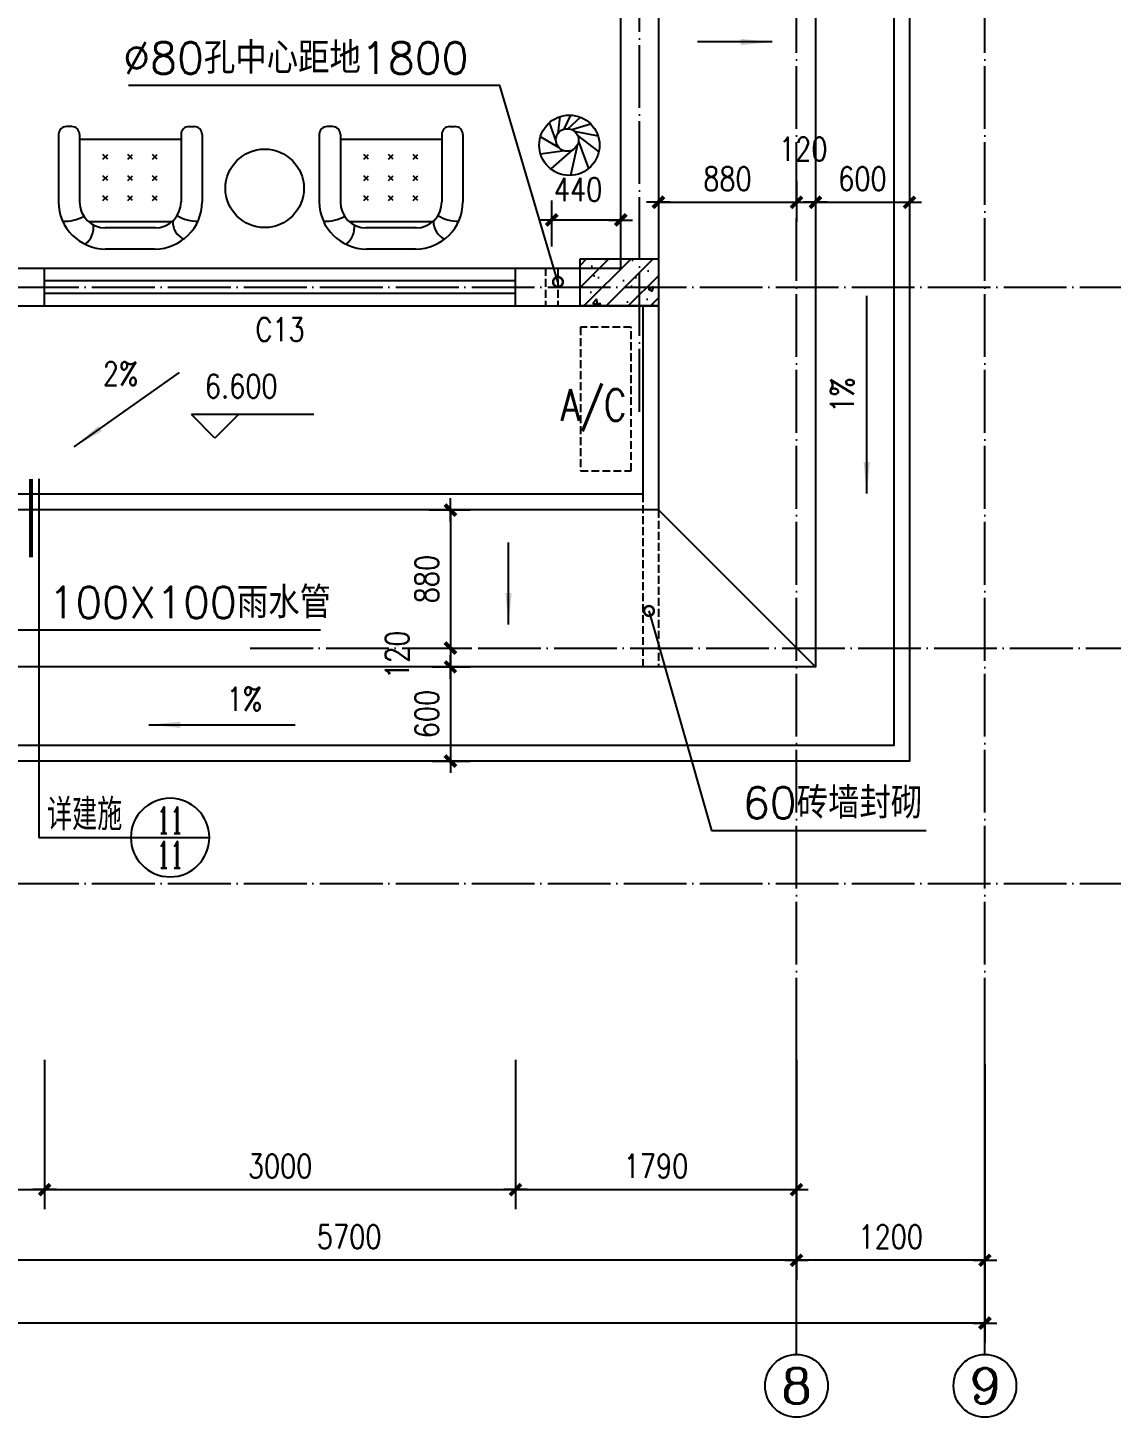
# Model space of a CAD drawing. Extents: x 12400 to 217743, y 90685 to 209848.
# Drawn here: x 124401 to 131302, y 100673 to 109525 of the extents above; entities that cross this region are included whole.
import ezdxf
from ezdxf.enums import TextEntityAlignment as Align

# ---------------------------------------------------------------- set-up
doc = ezdxf.new("R2010")
doc.units = 0
doc.header["$LTSCALE"] = 200
doc.linetypes.add('DASH', pattern=[0.35, 0.25, -0.1])
doc.linetypes.add('DOTE', pattern=[2.42, 2, -0.2, 0.02, -0.2])
doc.layers.get('0').update_dxf_attribs({"linetype": 'CONTINUOUS'})
doc.layers.get('DEFPOINTS').update_dxf_attribs({"linetype": 'CONTINUOUS'})
for name, color, linetype in [('AXIS', 3, 'CONTINUOUS'), ('AXIS_TEXT', 7, 'CONTINUOUS'), ('COLUMN', 4, 'CONTINUOUS'), ('DOTE', 1, 'DOTE'), ('HATCH', 8, 'CONTINUOUS'), ('LVTRY', 6, 'CONTINUOUS'), ('PUB_DIM', 3, 'CONTINUOUS'), ('PUB_TEXT', 7, 'CONTINUOUS'), ('ROOF', 7, 'CONTINUOUS'), ('WALL', 4, 'CONTINUOUS'), ('WINDOW', 2, 'CONTINUOUS'), ('家具', 8, 'CONTINUOUS')]:
    doc.layers.add(name, color=color, linetype=linetype)
doc.styles.add('_SIMPLEX', font='SIMPLEX.shx', dxfattribs={"width": 0.8, "bigfont": 'hztxt.shx'})
doc.styles.add('COMP', font='complex', dxfattribs={"bigfont": 'hztxt'})
doc.styles.add('COMPLEX', font='COMPLEX')
doc.styles.add('DIM_FONT', font='SIMPLEX', dxfattribs={"width": 0.8})
doc.styles.add('HZ', font='txt', dxfattribs={"bigfont": 'hztxt'})
doc.styles.add('SIMPLEX', font='SIMPLEX.SHX')
doc.dimstyles.new('DIMN50', dxfattribs={"dimscale": 0.5, "dimtxt": 300, "dimasz": 1, "dimexe": 250, "dimexo": 300, "dimgap": 150, "dimtad": 1, "dimdec": 0, "dimzin": 0, "dimdsep": 46, "dimtxsty": 'DIM_FONT', "dimblk": '_DIMX', "dimblk1": 'DOTSMALL', "dimblk2": 'DOTSMALL', "dimcen": 2.5, "dimclrt": 7, "dimadec": 0, "dimazin": 0, "dimtfac": 1, "dimtdec": 0, "dimtix": 1, "dimtmove": 2, "dimatfit": 3, "dimldrblk": '_DIMX', "dimfxl": 0, "dimtolj": 1, "dimtzin": 0, "dimarcsym": 0})
doc.dimstyles.new('MAO', dxfattribs={"dimscale": 0.5, "dimtxt": 400, "dimasz": 250, "dimexe": 250, "dimexo": 0, "dimgap": 150, "dimtad": 1, "dimdec": 0, "dimzin": 0, "dimdsep": 46, "dimtxsty": 'DIM_FONT', "dimblk": '_DIMX', "dimblk1": 'DOTSMALL', "dimblk2": 'DOTSMALL', "dimsah": 1, "dimcen": 2.5, "dimclrt": 7, "dimadec": 0, "dimazin": 0, "dimtfac": 1, "dimtdec": 0, "dimtix": 1, "dimtmove": 2, "dimatfit": 3, "dimldrblk": 'DOTSMALL', "dimfxl": 0, "dimtolj": 1, "dimtzin": 0, "dimarcsym": 0})

# ---------------------------------------------------------------- blocks, each defined once
blk = doc.blocks.new('_AXISO')
blk.add_circle((0, 0), 0.5)
at = {"layer": 'AXIS_TEXT', "style": 'COMPLEX', "width": 1.041667}
blk.add_attdef('A', text='', height=0.56, dxfattribs=at).set_placement((-0.25, -0.28), (0.25, -0.28), align=Align.FIT)
blk = doc.blocks.new('_DIMX')
blk.add_line((-150, 0), (150, 0))
at = {"const_width": 50}
blk.add_lwpolyline([(-70, -70), (70, 70)], dxfattribs=at)
blk = doc.blocks.new('*D1408')
at = {"layer": 'AXIS', "color": 0, "lineweight": -2}
for p, q in [((129297.8, 102922.9), (129297.8, 101547.9)), ((130497.8, 102922.9), (130497.8, 101547.9)), ((130497.3, 101672.9), (129298.3, 101672.9))]:
    blk.add_line(p, q, dxfattribs=at)
at = {"layer": 'DEFPOINTS', "color": 0}
for p in [(129297.8, 103072.9), (130497.8, 103072.9), (129297.8, 101672.9)]:
    blk.add_point(p, dxfattribs=at)
at = {"layer": 'AXIS', "color": 0, "lineweight": -2, "xscale": 0.5, "yscale": 0.5, "zscale": 0.5, "rotation": 180}
blk.add_blockref('_DIMX', (129297.8, 101672.9), dxfattribs=at)
at = {"layer": 'AXIS', "color": 0, "lineweight": -2, "xscale": 0.5, "yscale": 0.5, "zscale": 0.5}
blk.add_blockref('_DIMX', (130497.8, 101672.9), dxfattribs=at)
at = {"layer": 'AXIS', "color": 7, "insert": (129897.8, 101822.9), "char_height": 150, "attachment_point": 5, "style": 'DIM_FONT'}
blk.add_mtext('\\A1;1200', dxfattribs=at)
blk = doc.blocks.new('_DOTSMALL')
at = {"color": 0, "linetype": 'ByBlock', "const_width": 0.5}
blk.add_lwpolyline([(-0.0625, 0, 1), (0.0625, 0, 1)], format="xyb", close=True, dxfattribs=at)
blk = doc.blocks.new('*D1409')
at = {"layer": 'AXIS', "color": 0, "lineweight": -2}
for p, q in [((123597.8, 102922.9), (123597.8, 101547.9)), ((129297.8, 102922.9), (129297.8, 101547.9)), ((129297.3, 101672.9), (123598.3, 101672.9))]:
    blk.add_line(p, q, dxfattribs=at)
at = {"layer": 'DEFPOINTS', "color": 0}
for p in [(123597.8, 103072.9), (129297.8, 103072.9), (123597.8, 101672.9)]:
    blk.add_point(p, dxfattribs=at)
at = {"layer": 'AXIS', "color": 0, "lineweight": -2, "xscale": 0.5, "yscale": 0.5, "zscale": 0.5, "rotation": 180}
blk.add_blockref('_DIMX', (123597.8, 101672.9), dxfattribs=at)
at = {"layer": 'AXIS', "color": 0, "lineweight": -2, "xscale": 0.5, "yscale": 0.5, "zscale": 0.5}
blk.add_blockref('_DIMX', (129297.8, 101672.9), dxfattribs=at)
at = {"layer": 'AXIS', "color": 7, "insert": (126447.8, 101822.9), "char_height": 150, "attachment_point": 5, "style": 'DIM_FONT'}
blk.add_mtext('\\A1;5700', dxfattribs=at)
blk = doc.blocks.new('*D1412')
at = {"layer": 'AXIS', "color": 0, "lineweight": -2}
for p, q in [((117597.8, 102922.9), (117597.8, 101147.9)), ((130497.8, 102922.9), (130497.8, 101147.9)), ((130497.3, 101272.9), (117598.3, 101272.9))]:
    blk.add_line(p, q, dxfattribs=at)
at = {"layer": 'DEFPOINTS', "color": 0}
for p in [(117597.8, 103072.9), (130497.8, 103072.9), (117597.8, 101272.9)]:
    blk.add_point(p, dxfattribs=at)
at = {"layer": 'AXIS', "color": 0, "lineweight": -2, "xscale": 0.5, "yscale": 0.5, "zscale": 0.5, "rotation": 180}
blk.add_blockref('_DIMX', (117597.8, 101272.9), dxfattribs=at)
at = {"layer": 'AXIS', "color": 0, "lineweight": -2, "xscale": 0.5, "yscale": 0.5, "zscale": 0.5}
blk.add_blockref('_DIMX', (130497.8, 101272.9), dxfattribs=at)
at = {"layer": 'AXIS', "color": 7, "insert": (124047.8, 101422.9), "char_height": 150, "attachment_point": 5, "style": 'DIM_FONT'}
blk.add_mtext('\\A1;12900', dxfattribs=at)
blk = doc.blocks.new('M_C5')
for p, q in [((-60.2, 62.7), (-49.6, 152.1)), ((-28.1, 85.6), (7.4, 159.8)), ((-9, 88), (58.7, 149.2)), ((-70.8, 21.3), (-105.6, 120.2)), ((12.2, 83.3), (111.9, 114.4)), ((25.5, 75.4), (152, 50)), ((-54, -14.1), (-153.6, 45)), ((42.3, 52.6), (156.1, -35.1)), ((48.3, 20.6), (102.1, -123.2)), ((-26.4, -30), (-153, -46.9)), ((14.5, -26.2), (-99.1, -125.6)), ((40.5, -2.3), (5.1, -160))]:
    blk.add_line(p, q)
for centre, radius in [((0, 0), 160), ((-11.2, 28), 60)]:
    blk.add_circle(centre, radius)
at = {"width": 0.8, "flags": 9}
for tag in ['XSIZE', 'YSIZE']:
    blk.add_attdef(tag, (0, 0), '', height=0.5, dxfattribs=at)
blk = doc.blocks.new('M_C48GTF')
at = {"linetype": 'Continuous'}
for p, q in [((-157.2, 0), (157.2, 0)), ((-265.3, -174), (265.3, -174)), ((-160.3, -134), (160.3, -134)), ((-457.2, -730), (-457.2, -300)), ((-323.2, -730), (-323.2, -300)), ((323.2, -730), (323.2, -300)), ((457.2, -730), (457.2, -300)), ((323.2, -700), (-323.2, -700)), ((-373.2, -780), (-407.2, -780)), ((373.2, -780), (407.2, -780))]:
    blk.add_line(p, q, dxfattribs=at)
for p, q in [((-171.2, -308.6), (-141, -338.8)), ((-141, -308.6), (-171.2, -338.8)), ((-13.6, -308.6), (16.6, -338.8)), ((16.6, -308.6), (-13.6, -338.8)), ((144, -308.6), (174.2, -338.8)), ((174.2, -308.6), (144, -338.8)), ((-171.2, -435.6), (-141, -465.8)), ((-141, -435.6), (-171.2, -465.8)), ((-13.6, -435.6), (16.6, -465.8)), ((16.6, -435.6), (-13.6, -465.8)), ((144, -435.6), (174.2, -465.8)), ((174.2, -435.6), (144, -465.8)), ((-171.2, -572.8), (-141, -603)), ((-141, -572.8), (-171.2, -603)), ((16.6, -572.8), (-13.6, -603)), ((-13.6, -572.8), (16.6, -603)), ((144, -572.8), (174.2, -603)), ((174.2, -572.8), (144, -603))]:
    blk.add_line(p, q)
for centre, radius, start, end in [((-157.2, -300), 300, 90, 180), ((157.2, -300), 300, 0, 90), ((-157.2, -300), 166, 90, 180), ((157.2, -300), 166, 0, 90), ((-407.2, -730), 50, 180, 270), ((-373.2, -730), 50, 270, 0), ((373.2, -730), 50, 180, 270), ((407.2, -730), 50, 270, 0)]:
    blk.add_arc(centre, radius, start, end, dxfattribs=at)
for centre, radius, start, end in [((-387, -169.8), 116.2, 355.24204, 68.60342), ((363.2, -135.8), 129.2, 125.27543, 189.31408), ((-431.8, -439), 262.4, 59.47953, 89.74706), ((419.5, -439), 262.4, 87.53883, 118.25235)]:
    blk.add_arc(centre, radius, start, end)
at = {"style": 'DIM_FONT', "width": 0.8, "flags": 9}
for tag in ['YSIZE', 'XSIZE']:
    blk.add_attdef(tag, (0, 0), '', height=0.5, dxfattribs=at)
blk = doc.blocks.new('_WBLK')
for p, q in [((-0.5, 0.5), (0.5, 0.5)), ((0.5, 0.1667), (-0.5, 0.1667)), ((0.5, -0.1667), (-0.5, -0.1667)), ((-0.5, -0.5), (0.5, -0.5))]:
    blk.add_line(p, q)
at = {"style": 'SIMPLEX', "flags": 9}
blk.add_attdef('A', text='', height=1, dxfattribs=at).set_placement((0, 1.5), align=Align.MIDDLE)
blk = doc.blocks.new('*D1604')
at = {"layer": 'AXIS', "color": 0, "lineweight": -2}
for p, q in [((123597.8, 102949.4), (123597.8, 101997.8)), ((124507.8, 102949.4), (124507.8, 101997.8)), ((123598.3, 102122.8), (124507.3, 102122.8))]:
    blk.add_line(p, q, dxfattribs=at)
at = {"layer": 'DEFPOINTS', "color": 0}
for p in [(123597.8, 103099.4), (124507.8, 103099.4), (124507.8, 102122.8)]:
    blk.add_point(p, dxfattribs=at)
at = {"layer": 'AXIS', "color": 0, "lineweight": -2, "xscale": 0.5, "yscale": 0.5, "zscale": 0.5, "rotation": 180}
blk.add_blockref('_DIMX', (123597.8, 102122.8), dxfattribs=at)
at = {"layer": 'AXIS', "color": 0, "lineweight": -2, "xscale": 0.5, "yscale": 0.5, "zscale": 0.5}
blk.add_blockref('_DIMX', (124507.8, 102122.8), dxfattribs=at)
at = {"layer": 'AXIS', "color": 7, "insert": (124052.8, 102272.8), "char_height": 150, "attachment_point": 5, "style": 'DIM_FONT'}
blk.add_mtext('\\A1;910', dxfattribs=at)
blk = doc.blocks.new('*D1605')
at = {"layer": 'AXIS', "color": 0, "lineweight": -2}
for p, q in [((124507.8, 102949.4), (124507.8, 101997.8)), ((127507.8, 102949.4), (127507.8, 101997.8)), ((124508.3, 102122.8), (127507.3, 102122.8))]:
    blk.add_line(p, q, dxfattribs=at)
at = {"layer": 'DEFPOINTS', "color": 0}
for p in [(124507.8, 103099.4), (127507.8, 103099.4), (127507.8, 102122.8)]:
    blk.add_point(p, dxfattribs=at)
at = {"layer": 'AXIS', "color": 0, "lineweight": -2, "xscale": 0.5, "yscale": 0.5, "zscale": 0.5, "rotation": 180}
blk.add_blockref('_DIMX', (124507.8, 102122.8), dxfattribs=at)
at = {"layer": 'AXIS', "color": 0, "lineweight": -2, "xscale": 0.5, "yscale": 0.5, "zscale": 0.5}
blk.add_blockref('_DIMX', (127507.8, 102122.8), dxfattribs=at)
at = {"layer": 'AXIS', "color": 7, "insert": (126007.8, 102272.8), "char_height": 150, "attachment_point": 5, "style": 'DIM_FONT'}
blk.add_mtext('\\A1;3000', dxfattribs=at)
blk = doc.blocks.new('*D1606')
at = {"layer": 'AXIS', "color": 0, "lineweight": -2}
for p, q in [((127507.8, 102949.4), (127507.8, 101997.8)), ((129297.8, 102949.4), (129297.8, 101997.8)), ((127508.3, 102122.8), (129297.3, 102122.8))]:
    blk.add_line(p, q, dxfattribs=at)
at = {"layer": 'DEFPOINTS', "color": 0}
for p in [(127507.8, 103099.4), (129297.8, 103099.4), (129297.8, 102122.8)]:
    blk.add_point(p, dxfattribs=at)
at = {"layer": 'AXIS', "color": 0, "lineweight": -2, "xscale": 0.5, "yscale": 0.5, "zscale": 0.5, "rotation": 180}
blk.add_blockref('_DIMX', (127507.8, 102122.8), dxfattribs=at)
at = {"layer": 'AXIS', "color": 0, "lineweight": -2, "xscale": 0.5, "yscale": 0.5, "zscale": 0.5}
blk.add_blockref('_DIMX', (129297.8, 102122.8), dxfattribs=at)
at = {"layer": 'AXIS', "color": 7, "insert": (128402.8, 102272.8), "char_height": 150, "attachment_point": 5, "style": 'DIM_FONT'}
blk.add_mtext('\\A1;1790', dxfattribs=at)
blk = doc.blocks.new('*D1848')
at = {"layer": 'DEFPOINTS', "color": 0}
for p in [(126806.8, 106452.9), (126806.8, 105572.9), (127092.7, 105572.9)]:
    blk.add_point(p, dxfattribs=at)
at = {"layer": 'PUB_DIM', "color": 0, "lineweight": -2}
for p, q in [((126956.8, 106452.9), (127217.7, 106452.9)), ((127092.7, 106452.4), (127092.7, 105573.4)), ((126956.8, 105572.9), (127217.7, 105572.9))]:
    blk.add_line(p, q, dxfattribs=at)
at = {"layer": 'PUB_DIM', "color": 0, "lineweight": -2, "xscale": 0.5, "yscale": 0.5, "zscale": 0.5}
for p, rotation in [((127092.7, 106452.9), 90), ((127092.7, 105572.9), 270)]:
    blk.add_blockref('_DIMX', p, dxfattribs=dict(at, rotation=rotation))
at = {"layer": 'PUB_DIM', "color": 7, "insert": (126942.7, 106012.9), "char_height": 150, "attachment_point": 5, "rotation": 90, "style": 'DIM_FONT'}
blk.add_mtext('\\A1;880', dxfattribs=at)
blk = doc.blocks.new('*D1849')
at = {"layer": 'DEFPOINTS', "color": 0}
for p in [(126806.8, 105572.9), (126826.7, 105452.9), (127092.7, 105452.9)]:
    blk.add_point(p, dxfattribs=at)
at = {"layer": 'PUB_DIM', "color": 0, "lineweight": -2}
for p, q in [((126956.8, 105572.9), (127217.7, 105572.9)), ((127092.7, 105573.4), (127092.7, 105573.9)), ((127092.7, 105572.9), (127092.7, 105452.9)), ((126976.7, 105452.9), (127217.7, 105452.9)), ((127092.7, 105452.4), (127092.7, 105451.9))]:
    blk.add_line(p, q, dxfattribs=at)
at = {"layer": 'PUB_DIM', "color": 0, "lineweight": -2, "xscale": 0.5, "yscale": 0.5, "zscale": 0.5}
for p, rotation in [((127092.7, 105572.9), 270), ((127092.7, 105452.9), 90)]:
    blk.add_blockref('_DIMX', p, dxfattribs=dict(at, rotation=rotation))
at = {"layer": 'PUB_DIM', "color": 7, "insert": (126753.6, 105530.1), "char_height": 150, "attachment_point": 5, "rotation": 90, "style": 'DIM_FONT'}
blk.add_mtext('\\A1;120', dxfattribs=at)
blk = doc.blocks.new('*D1850')
at = {"layer": 'DEFPOINTS', "color": 0}
for p in [(126826.7, 105452.9), (126826.7, 104852.9), (127092.7, 104852.9)]:
    blk.add_point(p, dxfattribs=at)
at = {"layer": 'PUB_DIM', "color": 0, "lineweight": -2}
for p, q in [((126976.7, 105452.9), (127217.7, 105452.9)), ((127092.7, 105452.4), (127092.7, 104853.4)), ((126976.7, 104852.9), (127217.7, 104852.9))]:
    blk.add_line(p, q, dxfattribs=at)
at = {"layer": 'PUB_DIM', "color": 0, "lineweight": -2, "xscale": 0.5, "yscale": 0.5, "zscale": 0.5}
for p, rotation in [((127092.7, 105452.9), 90), ((127092.7, 104852.9), 270)]:
    blk.add_blockref('_DIMX', p, dxfattribs=dict(at, rotation=rotation))
at = {"layer": 'PUB_DIM', "color": 7, "insert": (126942.7, 105152.9), "char_height": 150, "attachment_point": 5, "rotation": 90, "style": 'DIM_FONT'}
blk.add_mtext('\\A1;600', dxfattribs=at)
blk = doc.blocks.new('*D1851')
at = {"layer": 'DEFPOINTS', "color": 0}
for p in [(128417.8, 108699.3), (129297.8, 108699.3), (129297.8, 108413.4)]:
    blk.add_point(p, dxfattribs=at)
at = {"layer": 'PUB_DIM', "color": 0, "lineweight": -2}
for p, q in [((128417.8, 108549.3), (128417.8, 108288.4)), ((129297.8, 108549.3), (129297.8, 108288.4)), ((128418.3, 108413.4), (129297.3, 108413.4))]:
    blk.add_line(p, q, dxfattribs=at)
at = {"layer": 'PUB_DIM', "color": 0, "lineweight": -2, "xscale": 0.5, "yscale": 0.5, "zscale": 0.5, "rotation": 180}
blk.add_blockref('_DIMX', (128417.8, 108413.4), dxfattribs=at)
at = {"layer": 'PUB_DIM', "color": 0, "lineweight": -2, "xscale": 0.5, "yscale": 0.5, "zscale": 0.5}
blk.add_blockref('_DIMX', (129297.8, 108413.4), dxfattribs=at)
at = {"layer": 'PUB_DIM', "color": 7, "insert": (128857.8, 108563.4), "char_height": 150, "attachment_point": 5, "style": 'DIM_FONT'}
blk.add_mtext('\\A1;880', dxfattribs=at)
blk = doc.blocks.new('*D1852')
at = {"layer": 'DEFPOINTS', "color": 0}
for p in [(129297.8, 108699.3), (129417.8, 108679.3), (129417.8, 108413.4)]:
    blk.add_point(p, dxfattribs=at)
at = {"layer": 'PUB_DIM', "color": 0, "lineweight": -2}
for p, q in [((129297.8, 108549.3), (129297.8, 108288.4)), ((129417.8, 108529.3), (129417.8, 108288.4)), ((129297.3, 108413.4), (129296.8, 108413.4)), ((129297.8, 108413.4), (129417.8, 108413.4)), ((129418.3, 108413.4), (129418.8, 108413.4))]:
    blk.add_line(p, q, dxfattribs=at)
at = {"layer": 'PUB_DIM', "color": 0, "lineweight": -2, "xscale": 0.5, "yscale": 0.5, "zscale": 0.5}
blk.add_blockref('_DIMX', (129297.8, 108413.4), dxfattribs=at)
at = {"layer": 'PUB_DIM', "color": 0, "lineweight": -2, "xscale": 0.5, "yscale": 0.5, "zscale": 0.5, "rotation": 180}
blk.add_blockref('_DIMX', (129417.8, 108413.4), dxfattribs=at)
at = {"layer": 'PUB_DIM', "color": 7, "insert": (129340.5, 108752.5), "char_height": 150, "attachment_point": 5, "style": 'DIM_FONT'}
blk.add_mtext('\\A1;120', dxfattribs=at)
blk = doc.blocks.new('*D1853')
at = {"layer": 'DEFPOINTS', "color": 0}
for p in [(129417.8, 108679.3), (130017.8, 108679.3), (130017.8, 108413.4)]:
    blk.add_point(p, dxfattribs=at)
at = {"layer": 'PUB_DIM', "color": 0, "lineweight": -2}
for p, q in [((129417.8, 108529.3), (129417.8, 108288.4)), ((130017.8, 108529.3), (130017.8, 108288.4)), ((129418.3, 108413.4), (130017.3, 108413.4))]:
    blk.add_line(p, q, dxfattribs=at)
at = {"layer": 'PUB_DIM', "color": 0, "lineweight": -2, "xscale": 0.5, "yscale": 0.5, "zscale": 0.5, "rotation": 180}
blk.add_blockref('_DIMX', (129417.8, 108413.4), dxfattribs=at)
at = {"layer": 'PUB_DIM', "color": 0, "lineweight": -2, "xscale": 0.5, "yscale": 0.5, "zscale": 0.5}
blk.add_blockref('_DIMX', (130017.8, 108413.4), dxfattribs=at)
at = {"layer": 'PUB_DIM', "color": 7, "insert": (129717.8, 108563.4), "char_height": 150, "attachment_point": 5, "style": 'DIM_FONT'}
blk.add_mtext('\\A1;600', dxfattribs=at)
blk = doc.blocks.new('_ARROW')
blk.add_solid([(0, 0), (-1, 0.1), (-1, -0.1)])
blk = doc.blocks.new('*D1912')
at = {"layer": 'DEFPOINTS', "color": 0}
for p in [(127738.1, 108300.4), (127738.1, 107981.5), (128177.8, 107993.2)]:
    blk.add_point(p, dxfattribs=at)
at = {"layer": 'PUB_DIM', "color": 0, "lineweight": -2}
for p, q in [((127738.1, 108131.5), (127738.1, 108425.4)), ((128177.8, 108143.2), (128177.8, 108425.4)), ((128177.3, 108300.4), (127738.6, 108300.4))]:
    blk.add_line(p, q, dxfattribs=at)
at = {"layer": 'PUB_DIM', "color": 0, "lineweight": -2, "xscale": 0.5, "yscale": 0.5, "zscale": 0.5, "rotation": 180}
blk.add_blockref('_DIMX', (127738.1, 108300.4), dxfattribs=at)
at = {"layer": 'PUB_DIM', "color": 0, "lineweight": -2, "xscale": 0.5, "yscale": 0.5, "zscale": 0.5}
blk.add_blockref('_DIMX', (128177.8, 108300.4), dxfattribs=at)
at = {"layer": 'PUB_DIM', "color": 7, "insert": (127906, 108494.5), "char_height": 150, "attachment_point": 5, "style": 'DIM_FONT'}
blk.add_mtext('\\A1;440', dxfattribs=at)
blk = doc.blocks.new('_INDEX')
blk.add_line((-0.5, 0), (0.5, 0))
blk.add_circle((0, 0), 0.5)
at = {"style": 'COMP'}
for tag, width, p, p2 in [('1', 2.333333, (-0.17, 0.05), (0.17, 0.05)), ('-', 1.166667, (-0.17, -0.39), (0.17, -0.39))]:
    blk.add_attdef(tag, text='', height=0.34, dxfattribs=dict(at, width=width)).set_placement(p, p2, align=Align.FIT)

msp = doc.modelspace()

# ---------------------------------------------------------------- hatches: boundary and pattern name
at = {"layer": 'HATCH'}
h = msp.add_hatch(dxfattribs=at)
h.set_pattern_fill('AN31C', color=256, scale=500, style=0)
h.set_pattern_definition([(45, (178485.24, -10986.48), (-70.71068, 70.71068), []), (50, (178485.24, -10986.48), (358.6301, -31.3761), [37.5, -412.5]), (355, (178485.24, -10986.48), (-69.3757, 376.0961), [30, -330]), (100.4514, (178515.12, -10989.1), (289.2547, 344.7198), [31.8701, -350.5711]), (46.1842, (178485.24, -10886.48), (533.6205, -82.7595), [56.25, -618.75]), (96.6356, (178529.7, -10893.37), (467.3314, 487.059), [47.8051, -525.8565]), (351.1842, (178485.24, -10886.5), (467.331, 487.0593), [45, -495]), (21, (178535.24, -10911.48), (298.4535, -201.30945), [37.5, -412.5]), (326, (178535.24, -10911.48), (121.6577, 362.575), [30, -330]), (71.4514, (178560.1, -10928.25), (420.1113, 161.26525), [31.8701, -350.5711]), (37.5, (178485.24, -10986.48), (6.07993, 166.44693), [0, -326, 0, -335, 0, -331.25]), (7.5, (178485.24, -10986.48), (131.53477, 197.20586), [0, -191, 0, -318.5, 0, -126.25]), (327.5, (178373.74, -10986.48), (266.91122, -11.27744), [0, -125, 0, -390, 0, -517.5]), (317.5, (178323.74, -10986.48), (291.5931, 50.0525), [0, -162.5, 0, -259, 0, -367.5])])
h.paths.add_polyline_path([(127918.295, 108052.834), (127918.295, 107752.834), (128418.295, 107752.834), (128418.295, 108052.834)])

# ---------------------------------------------------------------- linework, layer by layer
at = {"linetype": 'DASH'}
msp.add_lwpolyline([(127920.945, 106701.825), (128244.707, 106701.825), (128244.707, 107616.703), (127920.945, 107616.703)], close=True, dxfattribs=at)
at = {"layer": 'AXIS'}
for p, q in [((129297.795, 101072.868), (129297.795, 103072.868)), ((130497.795, 101072.868), (130497.795, 103072.868))]:
    msp.add_line(p, q, dxfattribs=at)
at = {"layer": 'COLUMN'}
for p, q in [((127918.295, 107752.834), (127918.295, 108052.834)), ((127918.295, 108052.834), (128418.295, 108052.834)), ((128418.295, 108052.834), (128418.295, 107752.834)), ((128418.295, 107752.834), (127918.295, 107752.834))]:
    msp.add_line(p, q, dxfattribs=at)
at = {"layer": 'DOTE'}
for p, q in [((128297.795, 107078.685), (128297.795, 125772.868)), ((129297.795, 103072.868), (129297.795, 125772.868)), ((130497.795, 103072.868), (130497.795, 125772.868)), ((116581.355, 107872.868), (131497.795, 107872.868)), ((125817.472, 105572.868), (131497.795, 105572.868)), ((116581.355, 104072.868), (131497.795, 104072.868))]:
    msp.add_line(p, q, dxfattribs=at)
at = {"layer": 'HATCH', "linetype": 'DASH'}
for p, q in [((128317.795, 106552.868), (128317.795, 105452.868)), ((128417.795, 106452.868), (128417.795, 105452.868))]:
    msp.add_line(p, q, dxfattribs=at)
at = {"layer": 'LVTRY', "linetype": 'DASH'}
for p, q in [((127698.053, 107994.868), (127698.053, 107758.397)), ((127778.053, 107994.868), (127778.053, 107758.397))]:
    msp.add_line(p, q, dxfattribs=at)
at = {"layer": 'PUB_DIM'}
for p, q in [((125592.707, 106911.194), (125442.707, 107061.194)), ((126222.707, 107061.194), (125442.707, 107061.194)), ((125742.707, 107061.194), (125592.707, 106911.194)), ((124470.31, 106650.373), (124470.31, 104365.858)), ((124470.31, 104365.858), (125219.044, 104365.858))]:
    msp.add_line(p, q, dxfattribs=at)
for points in [[(129141.608, 109434.555), (128667.73, 109434.555)], [(129744.847, 106558.541), (129744.847, 107816.818)], [(124696.669, 106855.44), (125365.975, 107328.155)], [(127462.978, 105723.054), (127462.978, 106245.664)], [(125172.523, 105084.559), (126103.688, 105084.559)]]:
    msp.add_lwpolyline(points, dxfattribs=at)
at = {"layer": 'PUB_DIM', "const_width": 25}
msp.add_lwpolyline([(124420.31, 106650.373), (124420.31, 106150.373)], dxfattribs=at)
at = {"layer": 'ROOF'}
msp.add_line((128417.795, 106452.868), (129417.795, 105452.868), dxfattribs=at)
for points in [[(128887.5, 116392.868), (131097.795, 116392.868), (131097.795, 110852.868), (130017.795, 110852.868), (130017.795, 104852.868), (123427.5, 104852.868)], [(128787.5, 116292.868), (130997.795, 116292.868), (130997.795, 110952.868), (129917.795, 110952.868), (129917.795, 104952.868), (123527.5, 104952.868)], [(128417.795, 115792.868), (130497.795, 115792.868), (130497.795, 111452.868), (129417.795, 111452.868), (129417.795, 105452.868), (123717.795, 105452.868)], [(128417.795, 107752.868), (128417.795, 106452.868), (123717.795, 106452.868)], [(128317.795, 107752.868), (128317.795, 106552.868), (123717.795, 106552.868)]]:
    msp.add_lwpolyline(points, dxfattribs=at)
at = {"layer": 'WALL'}
for p, q in [((128417.795, 115552.868), (128417.795, 107752.868)), ((128177.795, 107992.868), (128177.795, 114152.868)), ((123477.795, 107992.868), (124507.795, 107992.868)), ((124507.795, 107752.868), (124507.795, 107992.868)), ((127507.795, 107992.868), (128177.795, 107992.868)), ((127507.795, 107752.868), (127507.795, 107992.868)), ((123717.795, 107752.868), (124507.795, 107752.868)), ((127507.795, 107752.868), (128417.795, 107752.868))]:
    msp.add_line(p, q, dxfattribs=at)
at = {"layer": '家具'}
msp.add_circle((125909.545, 108502.245), 250, dxfattribs=at)

# ---------------------------------------------------------------- block references
at = {"layer": 'AXIS'}
ref = msp.add_blockref('_AXISO', (129297.795, 100872.868), dxfattribs=dict(at, xscale=400, yscale=400, zscale=400))
ref.add_attrib('A', '8', dxfattribs={"layer": 'AXIS_TEXT', "height": 224, "style": 'COMPLEX', "width": 1.339286}).set_placement((129197.795, 100760.868), (129397.795, 100760.868), align=Align.FIT)
ref = msp.add_blockref('_AXISO', (130497.795, 100872.868), dxfattribs=dict(at, xscale=400, yscale=400, zscale=400))
ref.add_attrib('A', '9', dxfattribs={"layer": 'AXIS_TEXT', "height": 224, "style": 'COMPLEX', "width": 1.339286}).set_placement((130397.795, 100760.868), (130597.795, 100760.868), align=Align.FIT)
at = {"layer": 'PUB_DIM', "xscale": 200, "yscale": 200, "zscale": 200}
msp.add_blockref('_ARROW', (129141.608, 109434.555), dxfattribs=at)
for p, rotation in [((124696.669, 106855.44), 215.232677182), ((129744.847, 106558.541), 270), ((127462.978, 105723.054), 270), ((125172.523, 105084.559), 180)]:
    msp.add_blockref('_ARROW', p, dxfattribs=dict(at, rotation=rotation))
at = {"layer": 'PUB_DIM'}
ref = msp.add_blockref('_INDEX', (125307.058, 104365.858), dxfattribs=dict(at, xscale=-500, yscale=500, zscale=500, rotation=180))
ref.add_attrib('1', '11', dxfattribs={"layer": '0', "height": 170, "style": 'COMP', "width": 0.875}).set_placement((125222.058, 104170.858), (125392.058, 104170.858), align=Align.FIT)
ref.add_attrib('-', '11', dxfattribs={"layer": '0', "height": 170, "style": 'COMP', "width": 0.875}).set_placement((125222.058, 104390.858), (125392.058, 104390.858), align=Align.FIT)
at = {"layer": 'WINDOW'}
ref = msp.add_blockref('_WBLK', (126007.795, 107872.868), dxfattribs=dict(at, xscale=3000, yscale=240.0000000000018, zscale=3000))
ref.add_attrib('A', 'C13', dxfattribs={"layer": '0', "height": 150, "style": '_SIMPLEX', "width": 0.8, "flags": 8}).set_placement((126007.795, 107602.868), align=Align.MIDDLE)
at = {"layer": '家具', "rotation": 180}
for p in [(125053.534, 108115.645), (126714.83, 108115.645)]:
    msp.add_blockref('M_C48GTF', p, dxfattribs=at)
at = {"layer": '家具', "xscale": 1.2, "yscale": 1.2, "zscale": 1.2}
msp.add_blockref('M_C5', (127850.746, 108776.645), dxfattribs=at)

# ---------------------------------------------------------------- texts
at = {"color": 7, "style": 'HZ', "width": 0.8}
msp.add_text('详建施', height=200, dxfattribs=at).set_placement((124522.578, 104412.147))
at = {"layer": 'PUB_DIM', "style": 'DIM_FONT', "width": 0.8}
for s, p in [('2%', (125104.567, 107246.101)), ('6.600', (125991.707, 107166.194)), ('1%', (125894.002, 105174.005))]:
    msp.add_text(s, height=150, dxfattribs=at).set_placement(p, align=Align.RIGHT)
msp.add_text('1%', height=150, rotation=90, dxfattribs=at).set_placement((129663.085, 107298.496), align=Align.RIGHT)
at = {"layer": 'PUB_TEXT', "color": 7, "style": 'HZ', "width": 0.8}
msp.add_text('A/C', height=200, dxfattribs=at).set_placement((127796.381, 107021.688))
at = {"layer": 'PUB_TEXT', "color": 7, "char_height": 200, "style": 'HZ'}
for s, insert, attachment_point in [('%%c80孔中心距地1800', (127208.198, 109332.587), 6), ('100X100雨水管', (124532.209, 105863.525), 4), ('60砖墙封砌', (128955.79, 104586.37), 4)]:
    msp.add_mtext(s, dxfattribs=dict(at, insert=insert, attachment_point=attachment_point))

# ---------------------------------------------------------------- dimensions: what is measured, and where the dimension line sits
at = {"layer": 'AXIS'}
for p1, p2, distance, picture, middle in [((130497.795, 103072.868), (117597.795, 103072.868), 1800, '*D1412', (124047.795, 101422.868)), ((123597.806, 103099.446), (124507.806, 103099.446), -976.692, '*D1604', (124052.806, 102272.755)), ((124507.806, 103099.446), (127507.806, 103099.446), -976.692, '*D1605', (126007.806, 102272.755)), ((127507.806, 103099.446), (129297.806, 103099.446), -976.692, '*D1606', (128402.806, 102272.755)), ((130497.795, 103072.868), (129297.795, 103072.868), 1400, '*D1408', (129897.795, 101822.868))]:
    dim = msp.add_aligned_dim(p1=p1, p2=p2, distance=distance, dimstyle='DIMN50', dxfattribs=at)
    dim.commit()
    dim.dimension.update_dxf_attribs({"geometry": picture, "text_midpoint": middle})
dim = msp.add_linear_dim(base=(123597.795, 101672.868), p1=(129297.795, 103072.868), p2=(123597.795, 103072.868), dimstyle='DIMN50', dxfattribs=at)
dim.commit()
dim.dimension.update_dxf_attribs({"geometry": '*D1409', "text_midpoint": (126447.795, 101822.868)})
at = {"layer": 'PUB_DIM'}
dim = msp.add_linear_dim(base=(129417.795, 108413.362), p1=(129297.795, 108699.262), p2=(129417.795, 108679.316), dimstyle='DIMN50', dxfattribs=at)
dim.commit()
dim.dimension.update_dxf_attribs({"geometry": '*D1852', "text_midpoint": (129340.547, 108752.452), "dimtype": 160})
for base, p1, p2, picture, middle in [((129297.795, 108413.362), (128417.795, 108699.262), (129297.795, 108699.262), '*D1851', (128857.795, 108563.362)), ((130017.795, 108413.362), (129417.795, 108679.316), (130017.795, 108679.316), '*D1853', (129717.795, 108563.362))]:
    dim = msp.add_linear_dim(base=base, p1=p1, p2=p2, dimstyle='DIMN50', dxfattribs=at)
    dim.commit()
    dim.dimension.update_dxf_attribs({"geometry": picture, "text_midpoint": middle})
for base, p1, p2, angle, picture, middle in [((127738.053, 108300.416), (128177.795, 107993.18), (127738.053, 107981.515), 0, '*D1912', (127905.971, 108494.472)), ((127092.694, 105452.868), (126806.795, 105572.868), (126826.741, 105452.868), 90, '*D1849', (126753.604, 105530.115))]:
    dim = msp.add_linear_dim(base=base, p1=p1, p2=p2, angle=angle, dimstyle='DIMN50', dxfattribs=at)
    dim.commit()
    dim.dimension.update_dxf_attribs({"geometry": picture, "text_midpoint": middle, "dimtype": 160})
for base, p1, p2, picture, middle in [((127092.694, 105572.868), (126806.795, 106452.868), (126806.795, 105572.868), '*D1848', (126942.694, 106012.868)), ((127092.694, 104852.868), (126826.741, 105452.868), (126826.741, 104852.868), '*D1850', (126942.694, 105152.868))]:
    dim = msp.add_linear_dim(base=base, p1=p1, p2=p2, angle=90, dimstyle='DIMN50', dxfattribs=at)
    dim.commit()
    dim.dimension.update_dxf_attribs({"geometry": picture, "text_midpoint": middle})

# ---------------------------------------------------------------- leaders
at = {"layer": 'PUB_TEXT', "annotation_type": 0, "has_hookline": 1}
for points, hookline_direction, text_width in [([(127778.053, 107905.474), (127408.198, 109157.587), (127283.198, 109157.587)], 1, 2166.667), ([(128357.65, 105809.597), (128755.79, 104411.37), (128880.79, 104411.37)], 0, 1166.667), ([(123897.724, 105303.525), (124332.209, 105688.525), (124457.209, 105688.525)], 0, 1733.333)]:
    msp.add_leader(points, dimstyle='MAO', dxfattribs=dict(at, hookline_direction=hookline_direction, text_width=text_width))

doc.saveas('drawing.dxf')
